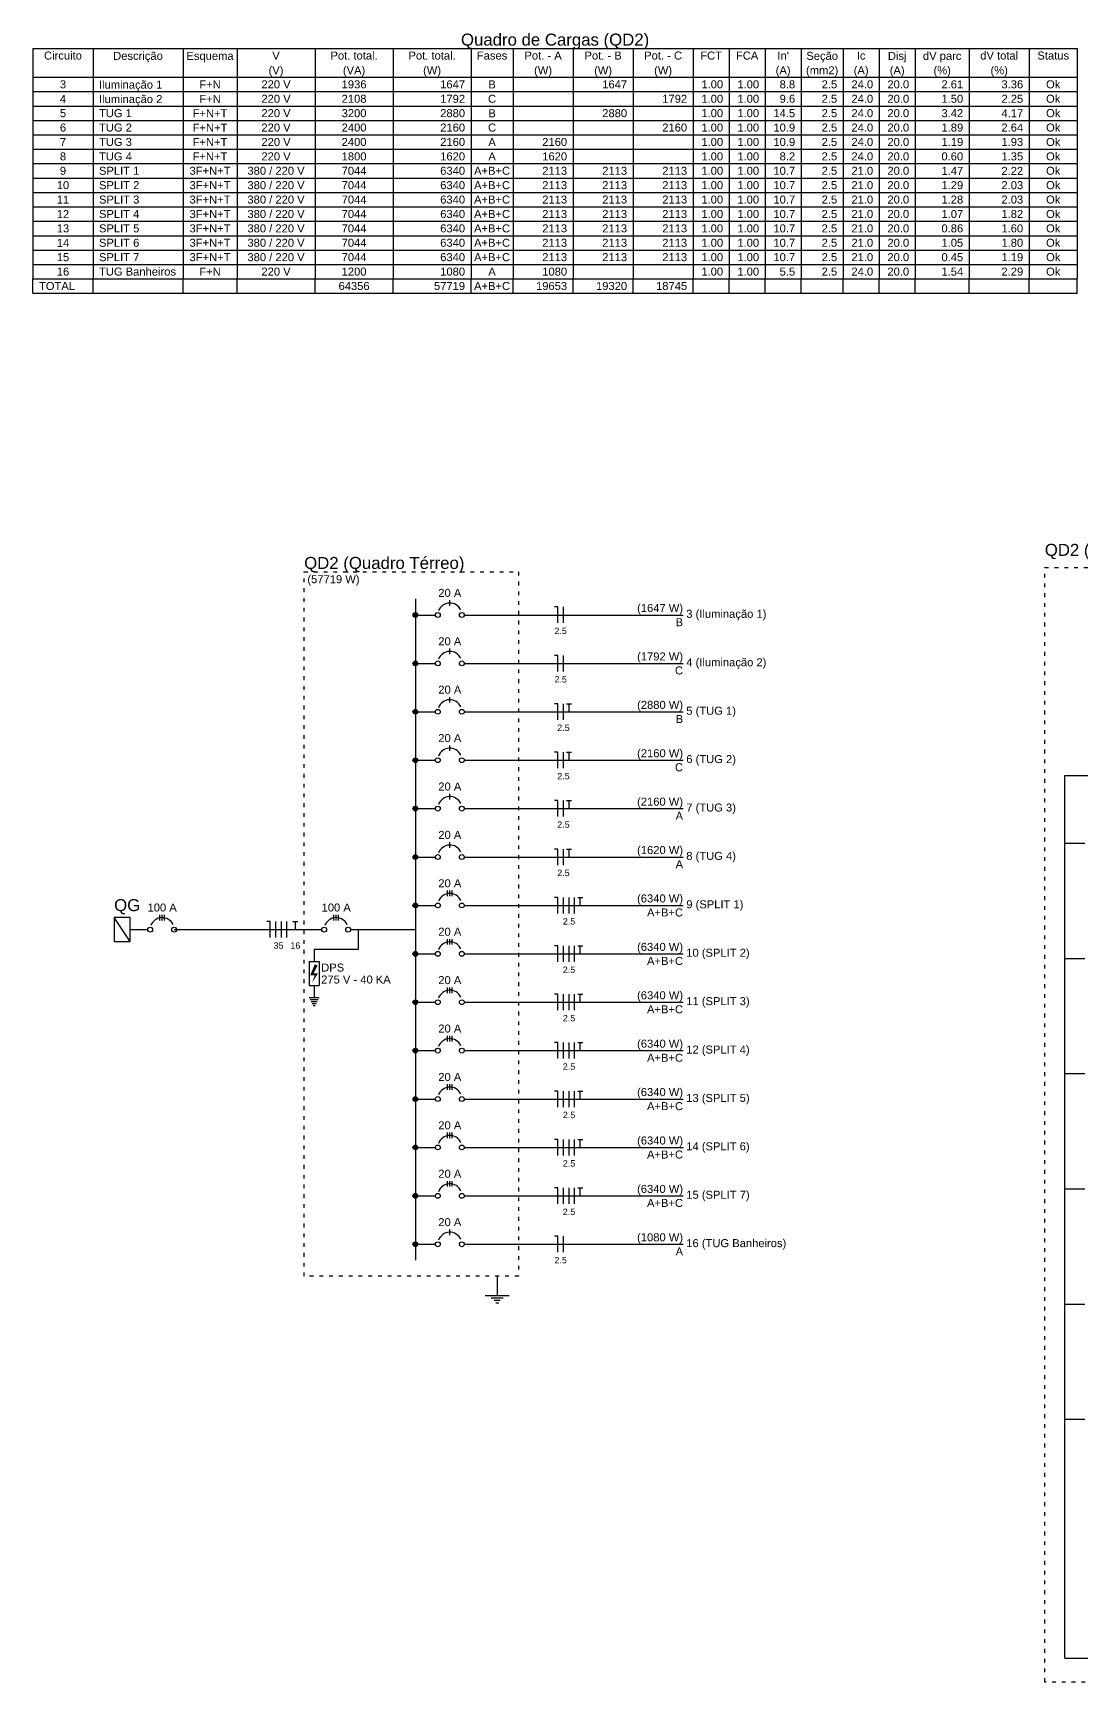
# Model space of a CAD drawing. Extents: x -47 to 87, y -70 to 0.
# Drawn here: x 35.56 to 63.3, y -51.75 to -8.1 of the extents above; entities that cross this region are included whole.
import ezdxf

# ---------------------------------------------------------------- set-up
doc = ezdxf.new("R2010")
doc.units = 0
doc.header["$MEASUREMENT"] = 0
doc.linetypes.add('DOT2', pattern=[3.175, 0, -3.175])
for name, color, linetype in [('DI-BARRAMENTO', 6, 'CONTINUOUS'), ('DI-DISJUNTOR', 1, 'CONTINUOUS'), ('DI-FIOS', 3, 'CONTINUOUS'), ('DI-LINHAS_DO_DIAGRAMA', 9, 'CONTINUOUS'), ('DI-LINHAS_DO_QUADRO', 1, 'CONTINUOUS'), ('DI-PONTILHADO', 7, 'CONTINUOUS'), ('DI-TEXTOS_DO_DIAGRAMA', 7, 'CONTINUOUS'), ('DI-TEXTOS_DO_QUADRO', 7, 'CONTINUOUS'), ('DI-TÍTULO_DO_DIAGRAMA', 3, 'CONTINUOUS'), ('DI-TÍTULO_DO_QUADRO', 1, 'CONTINUOUS')]:
    doc.layers.add(name, color=color, linetype=linetype)
doc.styles.add('ARIAL', font='')
doc.styles.get('ARIAL').set_extended_font_data('Arial')

msp = doc.modelspace()

# ---------------------------------------------------------------- hatches: boundary and pattern name
at = {"layer": 'DI-TEXTOS_DO_DIAGRAMA', "linetype": 'CONTINUOUS'}
msp.add_hatch(color=256, dxfattribs=at).paths.add_polyline_path([(43.015, -32.751), (43.089, -32.783), (42.983, -32.992), (43.1, -32.992), (42.941, -33.246), (43.015, -33.043), (42.893, -33.043), (43.015, -32.751)])

# ---------------------------------------------------------------- linework, layer by layer
at = {"layer": 'DI-BARRAMENTO', "linetype": 'CONTINUOUS'}
msp.add_line((45.678, -23.081), (45.678, -40.586), dxfattribs=at)
at = {"layer": 'DI-DISJUNTOR', "linetype": 'CONTINUOUS'}
for p, q in [((46.589, -23.261), (46.589, -23.113)), ((46.589, -24.543), (46.589, -24.394)), ((46.589, -25.824), (46.589, -25.676)), ((46.589, -27.105), (46.589, -26.957)), ((46.589, -28.387), (46.589, -28.238)), ((46.589, -29.668), (46.589, -29.52)), ((46.526, -30.95), (46.526, -30.801)), ((46.589, -30.95), (46.589, -30.801)), ((46.653, -30.95), (46.653, -30.801)), ((38.911, -31.59), (38.911, -31.442)), ((38.975, -31.59), (38.975, -31.442)), ((39.038, -31.59), (39.038, -31.442)), ((43.518, -31.59), (43.518, -31.442)), ((43.582, -31.59), (43.582, -31.442)), ((43.645, -31.59), (43.645, -31.442)), ((46.526, -32.231), (46.526, -32.083)), ((46.589, -32.231), (46.589, -32.083)), ((46.653, -32.231), (46.653, -32.083)), ((42.867, -32.681), (43.132, -32.681)), ((42.867, -32.681), (42.867, -33.316)), ((43.132, -32.681), (43.132, -33.316)), ((42.867, -33.316), (43.132, -33.316)), ((46.526, -33.512), (46.526, -33.364)), ((46.589, -33.512), (46.589, -33.364)), ((46.653, -33.512), (46.653, -33.364)), ((46.526, -34.794), (46.526, -34.645)), ((46.589, -34.794), (46.589, -34.645)), ((46.653, -34.794), (46.653, -34.645)), ((46.526, -36.075), (46.526, -35.927)), ((46.589, -36.075), (46.589, -35.927)), ((46.653, -36.075), (46.653, -35.927)), ((46.526, -37.356), (46.526, -37.208)), ((46.589, -37.356), (46.589, -37.208)), ((46.653, -37.356), (46.653, -37.208)), ((46.526, -38.638), (46.526, -38.49)), ((46.589, -38.638), (46.589, -38.49)), ((46.653, -38.638), (46.653, -38.49)), ((46.589, -39.919), (46.589, -39.771))]:
    msp.add_line(p, q, dxfattribs=at)
for centre in [(46.272, -23.505), (46.907, -23.505), (46.272, -24.786), (46.907, -24.786), (46.272, -26.067), (46.907, -26.067), (46.272, -27.349), (46.907, -27.349), (46.272, -28.63), (46.907, -28.63), (46.272, -29.912), (46.907, -29.912), (46.272, -31.193), (46.907, -31.193), (38.657, -31.834), (39.293, -31.834), (43.264, -31.834), (43.899, -31.834), (46.272, -32.474), (46.907, -32.474), (46.272, -33.756), (46.907, -33.756), (46.272, -35.037), (46.907, -35.037), (46.272, -36.319), (46.907, -36.319), (46.272, -37.6), (46.907, -37.6), (46.272, -38.881), (46.907, -38.881), (46.272, -40.163), (46.907, -40.163)]:
    msp.add_circle(centre, 0.0635, dxfattribs=at)
for centre in [(46.589, -23.505), (46.589, -24.786), (46.589, -26.067), (46.589, -27.349), (46.589, -28.63), (46.589, -29.912), (46.589, -31.193), (38.975, -31.834), (43.582, -31.834), (46.589, -32.474), (46.589, -33.756), (46.589, -35.037), (46.589, -36.319), (46.589, -37.6), (46.589, -38.881), (46.589, -40.163)]:
    msp.add_arc(centre, 0.318, 25, 160, dxfattribs=at)
at = {"layer": 'DI-FIOS', "linetype": 'CONTINUOUS'}
for p, q in [((49.449, -23.293), (49.364, -23.293)), ((49.449, -23.716), (49.449, -23.293)), ((49.597, -23.716), (49.597, -23.293)), ((49.449, -24.574), (49.364, -24.574)), ((49.449, -24.998), (49.449, -24.574)), ((49.597, -24.998), (49.597, -24.574)), ((49.449, -25.856), (49.364, -25.856)), ((49.449, -26.279), (49.449, -25.856)), ((49.597, -26.279), (49.597, -25.856)), ((49.677, -25.856), (49.813, -25.856)), ((49.745, -26.067), (49.745, -25.856)), ((49.449, -27.137), (49.364, -27.137)), ((49.449, -27.561), (49.449, -27.137)), ((49.597, -27.561), (49.597, -27.137)), ((49.677, -27.137), (49.813, -27.137)), ((49.745, -27.349), (49.745, -27.137)), ((62.868, -27.754), (68.756, -27.754)), ((62.868, -51.116), (62.868, -27.754)), ((49.449, -28.419), (49.364, -28.419)), ((49.449, -28.842), (49.449, -28.419)), ((49.597, -28.842), (49.597, -28.419)), ((49.677, -28.419), (49.813, -28.419)), ((49.745, -28.63), (49.745, -28.419)), ((63.397, -29.555), (62.868, -29.555)), ((49.449, -29.7), (49.364, -29.7)), ((49.449, -30.123), (49.449, -29.7)), ((49.597, -30.123), (49.597, -29.7)), ((49.677, -29.7), (49.813, -29.7)), ((49.745, -29.912), (49.745, -29.7)), ((49.449, -30.981), (49.364, -30.981)), ((49.449, -31.405), (49.449, -30.981)), ((49.597, -31.405), (49.597, -30.981)), ((49.745, -31.405), (49.745, -30.981)), ((49.893, -31.405), (49.893, -30.981)), ((49.974, -30.981), (50.109, -30.981)), ((50.041, -31.193), (50.041, -30.981)), ((41.834, -31.622), (41.75, -31.622)), ((41.834, -32.045), (41.834, -31.622)), ((41.983, -32.045), (41.983, -31.622)), ((42.131, -32.045), (42.131, -31.622)), ((42.279, -32.045), (42.279, -31.622)), ((42.434, -31.622), (42.569, -31.622)), ((42.501, -31.834), (42.501, -31.622)), ((49.449, -32.263), (49.364, -32.263)), ((49.449, -32.686), (49.449, -32.263)), ((49.597, -32.686), (49.597, -32.263)), ((49.745, -32.686), (49.745, -32.263)), ((49.893, -32.686), (49.893, -32.263)), ((49.974, -32.263), (50.109, -32.263)), ((50.041, -32.474), (50.041, -32.263)), ((63.397, -32.604), (62.868, -32.604)), ((49.449, -33.544), (49.364, -33.544)), ((49.449, -33.968), (49.449, -33.544)), ((49.597, -33.968), (49.597, -33.544)), ((49.745, -33.968), (49.745, -33.544)), ((49.893, -33.968), (49.893, -33.544)), ((49.974, -33.544), (50.109, -33.544)), ((50.041, -33.756), (50.041, -33.544)), ((49.449, -34.825), (49.364, -34.825)), ((49.449, -35.249), (49.449, -34.825)), ((49.597, -35.249), (49.597, -34.825)), ((49.745, -35.249), (49.745, -34.825)), ((49.893, -35.249), (49.893, -34.825)), ((49.974, -34.825), (50.109, -34.825)), ((50.041, -35.037), (50.041, -34.825)), ((63.397, -35.654), (62.868, -35.654)), ((49.449, -36.107), (49.364, -36.107)), ((49.449, -36.53), (49.449, -36.107)), ((49.597, -36.53), (49.597, -36.107)), ((49.745, -36.53), (49.745, -36.107)), ((49.893, -36.53), (49.893, -36.107)), ((49.974, -36.107), (50.109, -36.107)), ((50.041, -36.319), (50.041, -36.107)), ((49.449, -37.388), (49.364, -37.388)), ((49.449, -37.812), (49.449, -37.388)), ((49.597, -37.812), (49.597, -37.388)), ((49.745, -37.812), (49.745, -37.388)), ((49.893, -37.812), (49.893, -37.388)), ((49.974, -37.388), (50.109, -37.388)), ((50.041, -37.6), (50.041, -37.388)), ((49.449, -38.67), (49.364, -38.67)), ((49.449, -39.093), (49.449, -38.67)), ((49.597, -39.093), (49.597, -38.67)), ((49.745, -39.093), (49.745, -38.67)), ((49.893, -39.093), (49.893, -38.67)), ((49.974, -38.67), (50.109, -38.67)), ((50.041, -38.881), (50.041, -38.67)), ((63.397, -38.704), (62.868, -38.704)), ((49.449, -39.951), (49.364, -39.951)), ((49.449, -40.375), (49.449, -39.951)), ((49.597, -40.375), (49.597, -39.951)), ((63.397, -41.754), (62.868, -41.754)), ((63.397, -44.804), (62.868, -44.804)), ((62.868, -51.116), (78.816, -51.116))]:
    msp.add_line(p, q, dxfattribs=at)
at = {"layer": 'DI-LINHAS_DO_DIAGRAMA', "linetype": 'CONTINUOUS'}
for p, q in [((45.742, -23.505), (46.208, -23.505)), ((46.97, -23.505), (52.763, -23.505)), ((45.742, -24.786), (46.208, -24.786)), ((46.97, -24.786), (52.763, -24.786)), ((45.742, -26.067), (46.208, -26.067)), ((46.97, -26.067), (52.763, -26.067)), ((45.742, -27.349), (46.208, -27.349)), ((46.97, -27.349), (52.763, -27.349)), ((45.742, -28.63), (46.208, -28.63)), ((46.97, -28.63), (52.763, -28.63)), ((45.742, -29.912), (46.208, -29.912)), ((46.97, -29.912), (52.763, -29.912)), ((45.742, -31.193), (46.208, -31.193)), ((46.97, -31.193), (52.763, -31.193)), ((38.128, -31.516), (37.704, -31.516)), ((37.704, -31.516), (37.704, -32.151)), ((38.128, -32.151), (37.704, -31.516)), ((38.128, -32.151), (38.128, -31.516)), ((38.128, -31.834), (38.594, -31.834)), ((39.293, -31.834), (43.2, -31.834)), ((43.963, -31.834), (44.429, -31.834)), ((44.164, -31.834), (44.164, -32.363)), ((44.429, -31.834), (45.678, -31.834)), ((37.704, -32.151), (38.128, -32.151)), ((44.164, -32.363), (42.999, -32.363)), ((42.999, -32.363), (42.999, -32.681)), ((45.742, -32.474), (46.208, -32.474)), ((46.97, -32.474), (52.763, -32.474)), ((42.999, -33.316), (42.999, -33.634)), ((42.867, -33.634), (43.132, -33.634)), ((42.893, -33.687), (43.105, -33.687)), ((42.92, -33.74), (43.079, -33.74)), ((42.946, -33.793), (43.052, -33.793)), ((42.973, -33.846), (43.026, -33.846)), ((45.742, -33.756), (46.208, -33.756)), ((46.97, -33.756), (52.763, -33.756)), ((45.742, -35.037), (46.208, -35.037)), ((46.97, -35.037), (52.763, -35.037)), ((45.742, -36.319), (46.208, -36.319)), ((46.97, -36.319), (52.763, -36.319)), ((45.742, -37.6), (46.208, -37.6)), ((46.97, -37.6), (52.763, -37.6)), ((45.742, -38.881), (46.208, -38.881)), ((46.97, -38.881), (52.763, -38.881)), ((45.742, -40.163), (46.208, -40.163)), ((46.97, -40.163), (52.763, -40.163))]:
    msp.add_line(p, q, dxfattribs=at)
at = {"layer": 'DI-LINHAS_DO_DIAGRAMA', "linetype": 'CONTINUOUS', "const_width": 0.0635}
for points in [[(45.71, -23.505, 1), (45.647, -23.505, 1)], [(45.71, -24.786, 1), (45.647, -24.786, 1)], [(45.71, -26.067, 1), (45.647, -26.067, 1)], [(45.71, -27.349, 1), (45.647, -27.349, 1)], [(45.71, -28.63, 1), (45.647, -28.63, 1)], [(45.71, -29.912, 1), (45.647, -29.912, 1)], [(45.71, -31.193, 1), (45.647, -31.193, 1)], [(45.71, -32.474, 1), (45.647, -32.474, 1)], [(45.71, -33.756, 1), (45.647, -33.756, 1)], [(45.71, -35.037, 1), (45.647, -35.037, 1)], [(45.71, -36.319, 1), (45.647, -36.319, 1)], [(45.71, -37.6, 1), (45.647, -37.6, 1)], [(45.71, -38.881, 1), (45.647, -38.881, 1)], [(45.71, -40.163, 1), (45.647, -40.163, 1)]]:
    msp.add_lwpolyline(points, format="xyb", close=True, dxfattribs=at)
at = {"layer": 'DI-LINHAS_DO_DIAGRAMA', "linetype": 'CONTINUOUS'}
for centre in [(45.678, -23.505), (45.678, -24.786), (45.678, -26.067), (45.678, -27.349), (45.678, -28.63), (45.678, -29.912), (45.678, -31.193), (45.678, -32.474), (45.678, -33.756), (45.678, -35.037), (45.678, -36.319), (45.678, -37.6), (45.678, -38.881), (45.678, -40.163)]:
    msp.add_circle(centre, 0.0635, dxfattribs=at)
at = {"layer": 'DI-LINHAS_DO_QUADRO', "linetype": 'CONTINUOUS'}
for p, q in [((35.556, -8.508), (63.196, -8.508)), ((35.556, -8.508), (35.556, -14.607)), ((37.145, -8.508), (37.145, -14.607)), ((39.527, -8.508), (39.527, -14.607)), ((40.957, -8.508), (40.957, -14.607)), ((43.022, -8.508), (43.022, -14.607)), ((45.087, -8.508), (45.087, -14.607)), ((47.152, -8.508), (47.152, -14.607)), ((48.264, -8.508), (48.264, -14.607)), ((49.853, -8.508), (49.853, -14.607)), ((51.441, -8.508), (51.441, -14.607)), ((53.03, -8.508), (53.03, -14.607)), ((53.983, -8.508), (53.983, -14.607)), ((54.936, -8.508), (54.936, -14.607)), ((55.889, -8.508), (55.889, -14.607)), ((57.001, -8.508), (57.001, -14.607)), ((57.954, -8.508), (57.954, -14.607)), ((58.907, -8.508), (58.907, -14.607)), ((60.337, -8.508), (60.337, -14.607)), ((61.925, -8.508), (61.925, -14.607)), ((63.196, -8.508), (63.196, -14.607)), ((35.556, -9.27), (63.196, -9.27)), ((35.556, -9.651), (63.196, -9.651)), ((35.556, -10.033), (63.196, -10.033)), ((35.556, -10.414), (63.196, -10.414)), ((35.556, -10.795), (63.196, -10.795)), ((35.556, -11.176), (63.196, -11.176)), ((35.556, -11.557), (63.196, -11.557)), ((35.556, -11.939), (63.196, -11.939)), ((35.556, -12.32), (63.196, -12.32)), ((35.556, -12.701), (63.196, -12.701)), ((35.556, -13.082), (63.196, -13.082)), ((35.556, -13.464), (63.196, -13.464)), ((35.556, -13.845), (63.196, -13.845)), ((35.556, -14.226), (63.196, -14.226)), ((35.556, -14.607), (63.196, -14.607)), ((35.556, -14.989), (35.556, -14.607)), ((35.556, -14.989), (35.556, -14.607)), ((37.145, -14.989), (37.145, -14.607)), ((39.527, -14.989), (39.527, -14.607)), ((40.957, -14.989), (40.957, -14.607)), ((43.022, -14.989), (43.022, -14.607)), ((45.087, -14.989), (45.087, -14.607)), ((47.152, -14.989), (47.152, -14.607)), ((48.264, -14.989), (48.264, -14.607)), ((49.853, -14.989), (49.853, -14.607)), ((51.441, -14.989), (51.441, -14.607)), ((53.03, -14.989), (53.03, -14.607)), ((53.983, -14.989), (53.983, -14.607)), ((54.936, -14.989), (54.936, -14.607)), ((55.889, -14.989), (55.889, -14.607)), ((57.001, -14.989), (57.001, -14.607)), ((57.954, -14.989), (57.954, -14.607)), ((58.907, -14.989), (58.907, -14.607)), ((60.337, -14.989), (60.337, -14.607)), ((61.925, -14.989), (61.925, -14.607)), ((63.196, -14.989), (63.196, -14.607)), ((35.556, -14.989), (63.196, -14.989))]:
    msp.add_line(p, q, dxfattribs=at)
at = {"layer": 'DI-PONTILHADO', "linetype": 'DOT2', "ltscale": 0.05}
for points in [[(62.338, -51.751), (62.338, -22.247), (86.695, -22.247), (86.695, -51.751), (62.338, -51.751)], [(42.734, -41.01), (42.734, -22.361), (48.411, -22.361), (48.411, -41.01), (42.734, -41.01)]]:
    msp.add_lwpolyline(points, close=True, dxfattribs=at)
at = {"layer": 'DI-TEXTOS_DO_DIAGRAMA', "linetype": 'CONTINUOUS'}
for p, q in [((47.843, -41.01), (47.843, -41.518)), ((47.525, -41.518), (48.161, -41.518)), ((47.684, -41.582), (48.002, -41.582)), ((47.764, -41.645), (47.922, -41.645)), ((47.803, -41.709), (47.883, -41.709))]:
    msp.add_line(p, q, dxfattribs=at)

# ---------------------------------------------------------------- texts
at = {"layer": 'DI-LINHAS_DO_DIAGRAMA', "char_height": 0.2118, "attachment_point": 7, "style": 'ARIAL'}
for s, insert, width in [('DPS', (43.184, -32.946), 0.76248), ('275 V - 40 KA', (43.184, -33.263), 3.30408)]:
    msp.add_mtext(s, dxfattribs=dict(at, insert=insert, width=width))
at = {"layer": 'DI-TEXTOS_DO_DIAGRAMA', "style": 'ARIAL'}
for s, insert, char_height, width, attachment_point in [('(57719 W)', (42.819, -22.727), 0.2118, 2.28744, 7), ('20 A', (46.589, -23.028), 0.2118, 1.01664, 8), ('(1647 W)', (52.763, -23.49), 0.2118, 2.03328, 9), ('3 (Iluminação 1)', (52.848, -23.645), 0.2118, 4.06656, 7), ('2.5', (49.523, -24.013), 0.1694, 0.60998, 8), ('B', (52.763, -23.801), 0.212, 0.25416, 9), ('20 A', (46.589, -24.309), 0.2118, 1.01664, 8), ('(1792 W)', (52.763, -24.771), 0.2118, 2.03328, 9), ('C', (52.763, -25.082), 0.212, 0.25416, 9), ('4 (Iluminação 2)', (52.848, -24.927), 0.2118, 4.06656, 7), ('2.5', (49.523, -25.294), 0.1694, 0.60998, 8), ('20 A', (46.589, -25.591), 0.2118, 1.01664, 8), ('(2880 W)', (52.763, -26.053), 0.2118, 2.03328, 9), ('B', (52.763, -26.364), 0.212, 0.25416, 9), ('5 (TUG 1)', (52.848, -26.208), 0.2118, 2.28744, 7), ('2.5', (49.597, -26.576), 0.1694, 0.60998, 8), ('20 A', (46.589, -26.872), 0.2118, 1.01664, 8), ('(2160 W)', (52.763, -27.334), 0.2118, 2.03328, 9), ('C', (52.763, -27.645), 0.212, 0.25416, 9), ('6 (TUG 2)', (52.848, -27.489), 0.2118, 2.28744, 7), ('20 A', (46.589, -28.154), 0.2118, 1.01664, 8), ('2.5', (49.597, -27.857), 0.1694, 0.60998, 8), ('(2160 W)', (52.763, -28.615), 0.2118, 2.03328, 9), ('A', (52.763, -28.927), 0.212, 0.25416, 9), ('7 (TUG 3)', (52.848, -28.771), 0.2118, 2.28744, 7), ('20 A', (46.589, -29.435), 0.2118, 1.01664, 8), ('2.5', (49.597, -29.139), 0.1694, 0.60998, 8), ('(1620 W)', (52.763, -29.897), 0.2118, 2.03328, 9), ('A', (52.763, -30.208), 0.212, 0.25416, 9), ('8 (TUG 4)', (52.848, -30.052), 0.2118, 2.28744, 7), ('20 A', (46.589, -30.716), 0.2118, 1.01664, 8), ('2.5', (49.597, -30.42), 0.1694, 0.60998, 8), ('(6340 W)', (52.763, -31.178), 0.2118, 2.03328, 9), ('100 A', (38.975, -31.357), 0.2118, 1.2708, 8), ('100 A', (43.582, -31.357), 0.2118, 1.2708, 8), ('A+B+C', (52.763, -31.489), 0.2118, 1.2708, 9), ('9 (SPLIT 1)', (52.848, -31.333), 0.2118, 2.79576, 7), ('20 A', (46.589, -31.998), 0.2118, 1.01664, 8), ('2.5', (49.745, -31.701), 0.1694, 0.60998, 8), ('35', (42.057, -32.342), 0.1694, 0.40666, 8), ('16', (42.501, -32.342), 0.1694, 0.40666, 8), ('(6340 W)', (52.763, -32.46), 0.2118, 2.03328, 9), ('A+B+C', (52.763, -32.771), 0.2118, 1.2708, 9), ('10 (SPLIT 2)', (52.848, -32.615), 0.2118, 3.04992, 7), ('20 A', (46.589, -33.279), 0.2118, 1.01664, 8), ('2.5', (49.745, -32.983), 0.1694, 0.60998, 8), ('(6340 W)', (52.763, -33.741), 0.2118, 2.03328, 9), ('11 (SPLIT 3)', (52.848, -33.896), 0.2118, 3.04992, 7), ('A+B+C', (52.763, -34.052), 0.2118, 1.2708, 9), ('20 A', (46.589, -34.561), 0.2118, 1.01664, 8), ('2.5', (49.745, -34.264), 0.1694, 0.60998, 8), ('(6340 W)', (52.763, -35.022), 0.2118, 2.03328, 9), ('12 (SPLIT 4)', (52.848, -35.178), 0.2118, 3.04992, 7), ('A+B+C', (52.763, -35.334), 0.2118, 1.2708, 9), ('20 A', (46.589, -35.842), 0.2118, 1.01664, 8), ('2.5', (49.745, -35.545), 0.1694, 0.60998, 8), ('(6340 W)', (52.763, -36.304), 0.2118, 2.03328, 9), ('13 (SPLIT 5)', (52.848, -36.459), 0.2118, 3.04992, 7), ('2.5', (49.745, -36.827), 0.1694, 0.60998, 8), ('A+B+C', (52.763, -36.615), 0.2118, 1.2708, 9), ('20 A', (46.589, -37.123), 0.2118, 1.01664, 8), ('(6340 W)', (52.763, -37.585), 0.2118, 2.03328, 9), ('14 (SPLIT 6)', (52.848, -37.74), 0.2118, 3.04992, 7), ('2.5', (49.745, -38.108), 0.1694, 0.60998, 8), ('A+B+C', (52.763, -37.896), 0.2118, 1.2708, 9), ('20 A', (46.589, -38.405), 0.2118, 1.01664, 8), ('(6340 W)', (52.763, -38.867), 0.2118, 2.03328, 9), ('15 (SPLIT 7)', (52.848, -39.022), 0.2118, 3.04992, 7), ('2.5', (49.745, -39.39), 0.1694, 0.60998, 8), ('A+B+C', (52.763, -39.178), 0.2118, 1.2708, 9), ('20 A', (46.589, -39.686), 0.2118, 1.01664, 8), ('(1080 W)', (52.763, -40.148), 0.2118, 2.03328, 9), ('16 (TUG Banheiros)', (52.848, -40.303), 0.2118, 4.57488, 7), ('2.5', (49.523, -40.671), 0.1694, 0.60998, 8), ('A', (52.763, -40.459), 0.212, 0.25416, 9)]:
    msp.add_mtext(s, dxfattribs=dict(at, insert=insert, char_height=char_height, width=width, attachment_point=attachment_point))
at = {"layer": 'DI-TEXTOS_DO_QUADRO', "style": 'ARIAL'}
for s, insert, char_height, width, attachment_point in [('Circuito', (36.35, -8.804), 0.2118, 2.03328, 8), ('Descrição', (38.336, -8.874), 0.2118, 2.28744, 8), ('Esquema', (40.242, -8.874), 0.2118, 1.77912, 8), ('V', (41.989, -8.804), 0.212, 0.25416, 8), ('Pot. total.', (44.055, -8.804), 0.2118, 2.79576, 8), ('Pot. total.', (46.12, -8.804), 0.2118, 2.79576, 8), ('Fases', (47.708, -8.804), 0.2118, 1.2708, 8), ('Pot. - A', (49.058, -8.804), 0.2118, 2.03328, 8), ('Pot. - B', (50.647, -8.804), 0.2118, 2.03328, 8), ('Pot. - C', (52.235, -8.804), 0.2118, 2.03328, 8), ('FCT', (53.506, -8.804), 0.2118, 0.76248, 8), ('FCA', (54.459, -8.804), 0.2118, 0.76248, 8), ("In'", (55.412, -8.804), 0.2118, 0.76248, 8), ('Seção', (56.445, -8.874), 0.2118, 1.2708, 8), ('Ic', (57.477, -8.804), 0.2118, 0.50832, 8), ('Disj', (58.431, -8.874), 0.2118, 1.01664, 8), ('dV parc', (59.622, -8.874), 0.2118, 1.77912, 8), ('dV total', (61.131, -8.804), 0.2118, 2.03328, 8), ('Status', (62.561, -8.804), 0.2118, 1.52496, 8), ('(V)', (41.989, -9.255), 0.2118, 0.76248, 8), ('(VA)', (44.055, -9.255), 0.2118, 1.01664, 8), ('(W)', (46.12, -9.255), 0.2118, 0.76248, 8), ('(W)', (49.058, -9.255), 0.2118, 0.76248, 8), ('(W)', (50.647, -9.255), 0.2118, 0.76248, 8), ('(W)', (52.235, -9.255), 0.2118, 0.76248, 8), ('(A)', (55.412, -9.255), 0.2118, 0.76248, 8), ('(mm2)', (56.445, -9.255), 0.2118, 1.2708, 8), ('(A)', (57.477, -9.255), 0.2118, 0.76248, 8), ('(A)', (58.431, -9.255), 0.2118, 0.76248, 8), ('(%)', (59.622, -9.255), 0.2118, 0.76248, 8), ('(%)', (61.131, -9.255), 0.2118, 0.76248, 8), ('3', (36.35, -9.566), 0.212, 0.25416, 8), ('Iluminação 1', (37.303, -9.636), 0.2118, 3.04992, 7), ('F+N', (40.242, -9.566), 0.2118, 0.76248, 8), ('220 V', (41.989, -9.566), 0.2118, 1.2708, 8), ('1936', (44.055, -9.566), 0.2118, 1.01664, 8), ('1647', (46.993, -9.566), 0.2118, 1.01664, 9), ('B', (47.708, -9.566), 0.212, 0.25416, 8), ('1647', (51.282, -9.566), 0.2118, 1.01664, 9), ('1.00', (53.824, -9.566), 0.2118, 1.01664, 9), ('1.00', (54.777, -9.566), 0.2118, 1.01664, 9), ('8.8', (55.73, -9.566), 0.2118, 0.76248, 9), ('2.5', (56.842, -9.566), 0.2118, 0.76248, 9), ('24.0', (57.795, -9.566), 0.2118, 1.01664, 9), ('20.0', (58.748, -9.566), 0.2118, 1.01664, 9), ('2.61', (60.178, -9.566), 0.2118, 1.01664, 9), ('3.36', (61.766, -9.566), 0.2118, 1.01664, 9), ('Ok', (62.561, -9.566), 0.2118, 0.50832, 8), ('4', (36.35, -9.948), 0.212, 0.25416, 8), ('Iluminação 2', (37.303, -10.018), 0.2118, 3.04992, 7), ('F+N', (40.242, -9.948), 0.2118, 0.76248, 8), ('220 V', (41.989, -9.948), 0.2118, 1.2708, 8), ('2108', (44.055, -9.948), 0.2118, 1.01664, 8), ('1792', (46.993, -9.948), 0.2118, 1.01664, 9), ('C', (47.708, -9.948), 0.212, 0.25416, 8), ('1792', (52.871, -9.948), 0.2118, 1.01664, 9), ('1.00', (53.824, -9.948), 0.2118, 1.01664, 9), ('1.00', (54.777, -9.948), 0.2118, 1.01664, 9), ('9.6', (55.73, -9.948), 0.2118, 0.76248, 9), ('2.5', (56.842, -9.948), 0.2118, 0.76248, 9), ('24.0', (57.795, -9.948), 0.2118, 1.01664, 9), ('20.0', (58.748, -9.948), 0.2118, 1.01664, 9), ('1.50', (60.178, -9.948), 0.2118, 1.01664, 9), ('2.25', (61.766, -9.948), 0.2118, 1.01664, 9), ('Ok', (62.561, -9.948), 0.2118, 0.50832, 8), ('5', (36.35, -10.329), 0.212, 0.25416, 8), ('TUG 1', (37.303, -10.329), 0.2118, 1.2708, 7), ('F+N+T', (40.242, -10.329), 0.2118, 1.2708, 8), ('220 V', (41.989, -10.329), 0.2118, 1.2708, 8), ('3200', (44.055, -10.329), 0.2118, 1.01664, 8), ('2880', (46.993, -10.329), 0.2118, 1.01664, 9), ('B', (47.708, -10.329), 0.212, 0.25416, 8), ('2880', (51.282, -10.329), 0.2118, 1.01664, 9), ('1.00', (53.824, -10.329), 0.2118, 1.01664, 9), ('1.00', (54.777, -10.329), 0.2118, 1.01664, 9), ('14.5', (55.73, -10.329), 0.2118, 1.01664, 9), ('2.5', (56.842, -10.329), 0.2118, 0.76248, 9), ('24.0', (57.795, -10.329), 0.2118, 1.01664, 9), ('20.0', (58.748, -10.329), 0.2118, 1.01664, 9), ('3.42', (60.178, -10.329), 0.2118, 1.01664, 9), ('4.17', (61.766, -10.329), 0.2118, 1.01664, 9), ('Ok', (62.561, -10.329), 0.2118, 0.50832, 8), ('6', (36.35, -10.71), 0.212, 0.25416, 8), ('7', (36.35, -11.091), 0.212, 0.25416, 8), ('TUG 2', (37.303, -10.71), 0.2118, 1.2708, 7), ('TUG 3', (37.303, -11.091), 0.2118, 1.2708, 7), ('F+N+T', (40.242, -10.71), 0.2118, 1.2708, 8), ('F+N+T', (40.242, -11.091), 0.2118, 1.2708, 8), ('220 V', (41.989, -10.71), 0.2118, 1.2708, 8), ('220 V', (41.989, -11.091), 0.2118, 1.2708, 8), ('2400', (44.055, -10.71), 0.2118, 1.01664, 8), ('2400', (44.055, -11.091), 0.2118, 1.01664, 8), ('2160', (46.993, -10.71), 0.2118, 1.01664, 9), ('2160', (46.993, -11.091), 0.2118, 1.01664, 9), ('A', (47.708, -11.091), 0.212, 0.25416, 8), ('C', (47.708, -10.71), 0.212, 0.25416, 8), ('2160', (49.694, -11.091), 0.2118, 1.01664, 9), ('2160', (52.871, -10.71), 0.2118, 1.01664, 9), ('1.00', (53.824, -10.71), 0.2118, 1.01664, 9), ('1.00', (53.824, -11.091), 0.2118, 1.01664, 9), ('1.00', (54.777, -10.71), 0.2118, 1.01664, 9), ('1.00', (54.777, -11.091), 0.2118, 1.01664, 9), ('10.9', (55.73, -10.71), 0.2118, 1.01664, 9), ('10.9', (55.73, -11.091), 0.2118, 1.01664, 9), ('2.5', (56.842, -10.71), 0.2118, 0.76248, 9), ('2.5', (56.842, -11.091), 0.2118, 0.76248, 9), ('24.0', (57.795, -10.71), 0.2118, 1.01664, 9), ('24.0', (57.795, -11.091), 0.2118, 1.01664, 9), ('20.0', (58.748, -10.71), 0.2118, 1.01664, 9), ('20.0', (58.748, -11.091), 0.2118, 1.01664, 9), ('1.89', (60.178, -10.71), 0.2118, 1.01664, 9), ('1.19', (60.178, -11.091), 0.2118, 1.01664, 9), ('2.64', (61.766, -10.71), 0.2118, 1.01664, 9), ('1.93', (61.766, -11.091), 0.2118, 1.01664, 9), ('Ok', (62.561, -10.71), 0.2118, 0.50832, 8), ('Ok', (62.561, -11.091), 0.2118, 0.50832, 8), ('8', (36.35, -11.473), 0.212, 0.25416, 8), ('TUG 4', (37.303, -11.473), 0.2118, 1.2708, 7), ('F+N+T', (40.242, -11.473), 0.2118, 1.2708, 8), ('220 V', (41.989, -11.473), 0.2118, 1.2708, 8), ('1800', (44.055, -11.473), 0.2118, 1.01664, 8), ('1620', (46.993, -11.473), 0.2118, 1.01664, 9), ('A', (47.708, -11.473), 0.212, 0.25416, 8), ('1620', (49.694, -11.473), 0.2118, 1.01664, 9), ('1.00', (53.824, -11.473), 0.2118, 1.01664, 9), ('1.00', (54.777, -11.473), 0.2118, 1.01664, 9), ('8.2', (55.73, -11.473), 0.2118, 0.76248, 9), ('2.5', (56.842, -11.473), 0.2118, 0.76248, 9), ('24.0', (57.795, -11.473), 0.2118, 1.01664, 9), ('20.0', (58.748, -11.473), 0.2118, 1.01664, 9), ('0.60', (60.178, -11.473), 0.2118, 1.01664, 9), ('1.35', (61.766, -11.473), 0.2118, 1.01664, 9), ('Ok', (62.561, -11.473), 0.2118, 0.50832, 8), ('9', (36.35, -11.854), 0.212, 0.25416, 8), ('SPLIT 1', (37.303, -11.854), 0.2118, 1.77912, 7), ('3F+N+T', (40.242, -11.854), 0.2118, 1.52496, 8), ('380 / 220 V', (41.989, -11.854), 0.2118, 2.79576, 8), ('7044', (44.055, -11.854), 0.2118, 1.01664, 8), ('6340', (46.993, -11.854), 0.2118, 1.01664, 9), ('A+B+C', (47.708, -11.854), 0.2118, 1.2708, 8), ('2113', (49.694, -11.854), 0.2118, 1.01664, 9), ('2113', (51.282, -11.854), 0.2118, 1.01664, 9), ('2113', (52.871, -11.854), 0.2118, 1.01664, 9), ('1.00', (53.824, -11.854), 0.2118, 1.01664, 9), ('1.00', (54.777, -11.854), 0.2118, 1.01664, 9), ('10.7', (55.73, -11.854), 0.2118, 1.01664, 9), ('2.5', (56.842, -11.854), 0.2118, 0.76248, 9), ('21.0', (57.795, -11.854), 0.2118, 1.01664, 9), ('20.0', (58.748, -11.854), 0.2118, 1.01664, 9), ('1.47', (60.178, -11.854), 0.2118, 1.01664, 9), ('2.22', (61.766, -11.854), 0.2118, 1.01664, 9), ('Ok', (62.561, -11.854), 0.2118, 0.50832, 8), ('10', (36.35, -12.235), 0.2118, 0.50832, 8), ('SPLIT 2', (37.303, -12.235), 0.2118, 1.77912, 7), ('3F+N+T', (40.242, -12.235), 0.2118, 1.52496, 8), ('380 / 220 V', (41.989, -12.235), 0.2118, 2.79576, 8), ('7044', (44.055, -12.235), 0.2118, 1.01664, 8), ('6340', (46.993, -12.235), 0.2118, 1.01664, 9), ('A+B+C', (47.708, -12.235), 0.2118, 1.2708, 8), ('2113', (49.694, -12.235), 0.2118, 1.01664, 9), ('2113', (51.282, -12.235), 0.2118, 1.01664, 9), ('2113', (52.871, -12.235), 0.2118, 1.01664, 9), ('1.00', (53.824, -12.235), 0.2118, 1.01664, 9), ('1.00', (54.777, -12.235), 0.2118, 1.01664, 9), ('10.7', (55.73, -12.235), 0.2118, 1.01664, 9), ('2.5', (56.842, -12.235), 0.2118, 0.76248, 9), ('21.0', (57.795, -12.235), 0.2118, 1.01664, 9), ('20.0', (58.748, -12.235), 0.2118, 1.01664, 9), ('1.29', (60.178, -12.235), 0.2118, 1.01664, 9), ('2.03', (61.766, -12.235), 0.2118, 1.01664, 9), ('Ok', (62.561, -12.235), 0.2118, 0.50832, 8), ('11', (36.35, -12.616), 0.2118, 0.50832, 8), ('SPLIT 3', (37.303, -12.616), 0.2118, 1.77912, 7), ('3F+N+T', (40.242, -12.616), 0.2118, 1.52496, 8), ('380 / 220 V', (41.989, -12.616), 0.2118, 2.79576, 8), ('7044', (44.055, -12.616), 0.2118, 1.01664, 8), ('6340', (46.993, -12.616), 0.2118, 1.01664, 9), ('A+B+C', (47.708, -12.616), 0.2118, 1.2708, 8), ('2113', (49.694, -12.616), 0.2118, 1.01664, 9), ('2113', (51.282, -12.616), 0.2118, 1.01664, 9), ('2113', (52.871, -12.616), 0.2118, 1.01664, 9), ('1.00', (53.824, -12.616), 0.2118, 1.01664, 9), ('1.00', (54.777, -12.616), 0.2118, 1.01664, 9), ('10.7', (55.73, -12.616), 0.2118, 1.01664, 9), ('2.5', (56.842, -12.616), 0.2118, 0.76248, 9), ('21.0', (57.795, -12.616), 0.2118, 1.01664, 9), ('20.0', (58.748, -12.616), 0.2118, 1.01664, 9), ('1.28', (60.178, -12.616), 0.2118, 1.01664, 9), ('2.03', (61.766, -12.616), 0.2118, 1.01664, 9), ('Ok', (62.561, -12.616), 0.2118, 0.50832, 8), ('12', (36.35, -12.998), 0.2118, 0.50832, 8), ('SPLIT 4', (37.303, -12.998), 0.2118, 1.77912, 7), ('3F+N+T', (40.242, -12.998), 0.2118, 1.52496, 8), ('380 / 220 V', (41.989, -12.998), 0.2118, 2.79576, 8), ('7044', (44.055, -12.998), 0.2118, 1.01664, 8), ('6340', (46.993, -12.998), 0.2118, 1.01664, 9), ('A+B+C', (47.708, -12.998), 0.2118, 1.2708, 8), ('2113', (49.694, -12.998), 0.2118, 1.01664, 9), ('2113', (51.282, -12.998), 0.2118, 1.01664, 9), ('2113', (52.871, -12.998), 0.2118, 1.01664, 9), ('1.00', (53.824, -12.998), 0.2118, 1.01664, 9), ('1.00', (54.777, -12.998), 0.2118, 1.01664, 9), ('10.7', (55.73, -12.998), 0.2118, 1.01664, 9), ('2.5', (56.842, -12.998), 0.2118, 0.76248, 9), ('21.0', (57.795, -12.998), 0.2118, 1.01664, 9), ('20.0', (58.748, -12.998), 0.2118, 1.01664, 9), ('1.07', (60.178, -12.998), 0.2118, 1.01664, 9), ('1.82', (61.766, -12.998), 0.2118, 1.01664, 9), ('Ok', (62.561, -12.998), 0.2118, 0.50832, 8), ('13', (36.35, -13.379), 0.2118, 0.50832, 8), ('SPLIT 5', (37.303, -13.379), 0.2118, 1.77912, 7), ('3F+N+T', (40.242, -13.379), 0.2118, 1.52496, 8), ('380 / 220 V', (41.989, -13.379), 0.2118, 2.79576, 8), ('7044', (44.055, -13.379), 0.2118, 1.01664, 8), ('6340', (46.993, -13.379), 0.2118, 1.01664, 9), ('A+B+C', (47.708, -13.379), 0.2118, 1.2708, 8), ('2113', (49.694, -13.379), 0.2118, 1.01664, 9), ('2113', (51.282, -13.379), 0.2118, 1.01664, 9), ('2113', (52.871, -13.379), 0.2118, 1.01664, 9), ('1.00', (53.824, -13.379), 0.2118, 1.01664, 9), ('1.00', (54.777, -13.379), 0.2118, 1.01664, 9), ('10.7', (55.73, -13.379), 0.2118, 1.01664, 9), ('2.5', (56.842, -13.379), 0.2118, 0.76248, 9), ('21.0', (57.795, -13.379), 0.2118, 1.01664, 9), ('20.0', (58.748, -13.379), 0.2118, 1.01664, 9), ('0.86', (60.178, -13.379), 0.2118, 1.01664, 9), ('1.60', (61.766, -13.379), 0.2118, 1.01664, 9), ('Ok', (62.561, -13.379), 0.2118, 0.50832, 8), ('14', (36.35, -13.76), 0.2118, 0.50832, 8), ('15', (36.35, -14.141), 0.2118, 0.50832, 8), ('SPLIT 6', (37.303, -13.76), 0.2118, 1.77912, 7), ('SPLIT 7', (37.303, -14.141), 0.2118, 1.77912, 7), ('3F+N+T', (40.242, -13.76), 0.2118, 1.52496, 8), ('3F+N+T', (40.242, -14.141), 0.2118, 1.52496, 8), ('380 / 220 V', (41.989, -13.76), 0.2118, 2.79576, 8), ('380 / 220 V', (41.989, -14.141), 0.2118, 2.79576, 8), ('7044', (44.055, -13.76), 0.2118, 1.01664, 8), ('7044', (44.055, -14.141), 0.2118, 1.01664, 8), ('6340', (46.993, -13.76), 0.2118, 1.01664, 9), ('6340', (46.993, -14.141), 0.2118, 1.01664, 9), ('A+B+C', (47.708, -13.76), 0.2118, 1.2708, 8), ('A+B+C', (47.708, -14.141), 0.2118, 1.2708, 8), ('2113', (49.694, -13.76), 0.2118, 1.01664, 9), ('2113', (49.694, -14.141), 0.2118, 1.01664, 9), ('2113', (51.282, -13.76), 0.2118, 1.01664, 9), ('2113', (51.282, -14.141), 0.2118, 1.01664, 9), ('2113', (52.871, -13.76), 0.2118, 1.01664, 9), ('2113', (52.871, -14.141), 0.2118, 1.01664, 9), ('1.00', (53.824, -13.76), 0.2118, 1.01664, 9), ('1.00', (53.824, -14.141), 0.2118, 1.01664, 9), ('1.00', (54.777, -13.76), 0.2118, 1.01664, 9), ('1.00', (54.777, -14.141), 0.2118, 1.01664, 9), ('10.7', (55.73, -13.76), 0.2118, 1.01664, 9), ('10.7', (55.73, -14.141), 0.2118, 1.01664, 9), ('2.5', (56.842, -13.76), 0.2118, 0.76248, 9), ('2.5', (56.842, -14.141), 0.2118, 0.76248, 9), ('21.0', (57.795, -13.76), 0.2118, 1.01664, 9), ('21.0', (57.795, -14.141), 0.2118, 1.01664, 9), ('20.0', (58.748, -13.76), 0.2118, 1.01664, 9), ('20.0', (58.748, -14.141), 0.2118, 1.01664, 9), ('0.45', (60.178, -14.141), 0.2118, 1.01664, 9), ('1.05', (60.178, -13.76), 0.2118, 1.01664, 9), ('1.80', (61.766, -13.76), 0.2118, 1.01664, 9), ('1.19', (61.766, -14.141), 0.2118, 1.01664, 9), ('Ok', (62.561, -13.76), 0.2118, 0.50832, 8), ('Ok', (62.561, -14.141), 0.2118, 0.50832, 8), ('16', (36.35, -14.523), 0.2118, 0.50832, 8), ('TUG Banheiros', (37.303, -14.523), 0.2118, 3.30408, 7), ('F+N', (40.242, -14.523), 0.2118, 0.76248, 8), ('220 V', (41.989, -14.523), 0.2118, 1.2708, 8), ('1200', (44.055, -14.523), 0.2118, 1.01664, 8), ('1080', (46.993, -14.523), 0.2118, 1.01664, 9), ('A', (47.708, -14.523), 0.212, 0.25416, 8), ('1080', (49.694, -14.523), 0.2118, 1.01664, 9), ('1.00', (53.824, -14.523), 0.2118, 1.01664, 9), ('1.00', (54.777, -14.523), 0.2118, 1.01664, 9), ('5.5', (55.73, -14.523), 0.2118, 0.76248, 9), ('2.5', (56.842, -14.523), 0.2118, 0.76248, 9), ('24.0', (57.795, -14.523), 0.2118, 1.01664, 9), ('20.0', (58.748, -14.523), 0.2118, 1.01664, 9), ('1.54', (60.178, -14.523), 0.2118, 1.01664, 9), ('2.29', (61.766, -14.523), 0.2118, 1.01664, 9), ('Ok', (62.561, -14.523), 0.2118, 0.50832, 8), ('TOTAL', (35.715, -14.904), 0.2118, 1.2708, 7), ('64356', (44.055, -14.904), 0.2118, 1.2708, 8), ('57719', (46.993, -14.904), 0.2118, 1.2708, 9), ('A+B+C', (47.708, -14.904), 0.2118, 1.2708, 8), ('19653', (49.694, -14.904), 0.2118, 1.2708, 9), ('19320', (51.282, -14.904), 0.2118, 1.2708, 9), ('18745', (52.871, -14.904), 0.2118, 1.2708, 9)]:
    msp.add_mtext(s, dxfattribs=dict(at, insert=insert, char_height=char_height, width=width, attachment_point=attachment_point))
at = {"layer": 'DI-TÍTULO_DO_DIAGRAMA', "char_height": 0.3177, "attachment_point": 7, "style": 'ARIAL'}
for s, insert, width in [('QD2 (Quadro Térreo)', (62.338, -22.035), 7.24356), ('QD2 (Quadro Térreo)', (42.734, -22.381), 7.24356), ('QG', (37.704, -31.431), 0.76248)]:
    msp.add_mtext(s, dxfattribs=dict(at, insert=insert, width=width))
at = {"layer": 'DI-TÍTULO_DO_QUADRO', "insert": (49.376, -8.528), "char_height": 0.3177, "width": 8.38728, "attachment_point": 8, "style": 'ARIAL'}
msp.add_mtext('Quadro de Cargas (QD2)', dxfattribs=at)

doc.saveas('drawing.dxf')
